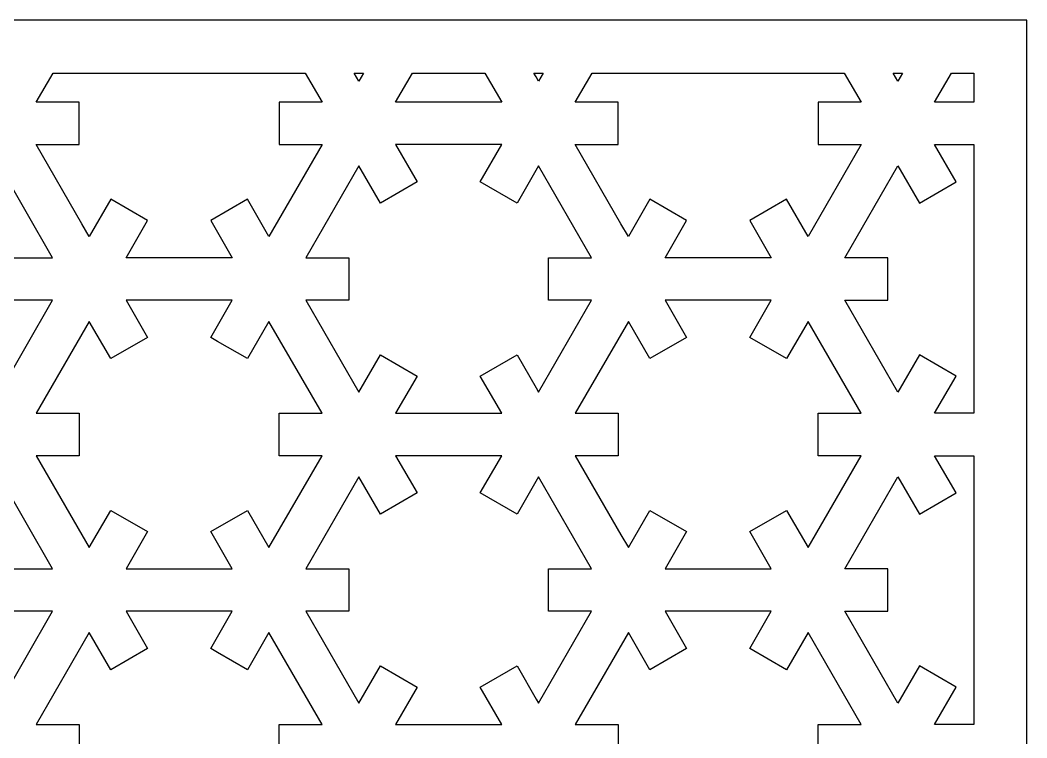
# Model space of a CAD drawing. Header units: centimetres. Extents: x -17.2 to -1.8, y -1.7 to 9.5.
# Drawn here: x -14.175 to -9.75, y 6.344 to 9.5 of the extents above; entities that cross this region are included whole.
import ezdxf

# ---------------------------------------------------------------- set-up
doc = ezdxf.new("R2010")
doc.units = ezdxf.units.CM
doc.header["$MEASUREMENT"] = 0
doc.layers.add('layer 1', color=7, linetype='Continuous')

msp = doc.modelspace()

# ---------------------------------------------------------------- linework, layer by layer
at = {"layer": 'layer 1', "color": 250}
for points, knots in [([(-17.20495, -1.68194), (-17.20495, -1.68194), (-17.20495, 9.5), (-17.20495, 9.5), (-17.20495, 9.5), (-17.20495, 9.5), (-9.7503, 9.5), (-9.7503, 9.5), (-9.7503, 9.5), (-9.7503, 9.5), (-9.7503, -1.68194), (-9.7503, -1.68194), (-9.7503, -1.68194), (-9.7503, -1.68194), (-17.20495, -1.68194), (-17.20495, -1.68194)], [0, 0, 0, 0, 0.2, 0.2, 0.2, 0.2, 0.4, 0.4, 0.4, 0.4, 0.6, 0.6, 0.6, 0.6, 1, 1, 1, 1]), ([(-14.03062, 9.26703), (-14.03062, 9.26703), (-14.03062, 9.26703), (-14.03062, 9.26703), (-14.03062, 9.26703), (-14.03062, 9.26703), (-14.10461, 9.13893), (-14.10461, 9.13893), (-14.10461, 9.13893), (-14.10461, 9.13893), (-13.91553, 9.13893), (-13.91553, 9.13893), (-13.91553, 9.13893), (-13.91553, 9.13893), (-13.91553, 9.13891), (-13.91553, 9.13891), (-13.91553, 9.13891), (-13.91553, 9.13891), (-13.91553, 8.95242), (-13.91553, 8.95242), (-13.91553, 8.95242), (-13.91553, 8.95242), (-13.91553, 8.95238), (-13.91553, 8.95238), (-13.91553, 8.95238), (-13.91553, 8.95238), (-14.10461, 8.95238), (-14.10461, 8.95238), (-14.10461, 8.95238), (-14.10461, 8.95238), (-13.90374, 8.60451), (-13.90374, 8.60451), (-13.90374, 8.60451), (-13.90374, 8.60451), (-13.87128, 8.54823), (-13.87128, 8.54823), (-13.87128, 8.54823), (-13.87128, 8.54823), (-13.77672, 8.712), (-13.77672, 8.712), (-13.77672, 8.712), (-13.77672, 8.712), (-13.61518, 8.61875), (-13.61518, 8.61875), (-13.61518, 8.61875), (-13.61518, 8.61875), (-13.61518, 8.61873), (-13.61518, 8.61873), (-13.61518, 8.61873), (-13.61518, 8.61873), (-13.70971, 8.45498), (-13.70971, 8.45498), (-13.70971, 8.45498), (-13.70971, 8.45498), (-13.24302, 8.45498), (-13.24302, 8.45498), (-13.24302, 8.45498), (-13.24302, 8.45498), (-13.33753, 8.61873), (-13.33753, 8.61873), (-13.33753, 8.61873), (-13.33753, 8.61873), (-13.33753, 8.61875), (-13.33753, 8.61875), (-13.33753, 8.61875), (-13.33753, 8.61875), (-13.17599, 8.712), (-13.17599, 8.712), (-13.17599, 8.712), (-13.17599, 8.712), (-13.08145, 8.54823), (-13.08145, 8.54823), (-13.08145, 8.54823), (-13.08145, 8.54823), (-12.84812, 8.95238), (-12.84812, 8.95238), (-12.84812, 8.95238), (-12.84812, 8.95238), (-13.0372, 8.95238), (-13.0372, 8.95238), (-13.0372, 8.95238), (-13.0372, 8.95238), (-13.0372, 8.95242), (-13.0372, 8.95242), (-13.0372, 8.95242), (-13.0372, 8.95242), (-13.0372, 9.13891), (-13.0372, 9.13891), (-13.0372, 9.13891), (-13.0372, 9.13891), (-13.0372, 9.13893), (-13.0372, 9.13893), (-13.0372, 9.13893), (-13.0372, 9.13893), (-12.84812, 9.13893), (-12.84812, 9.13893), (-12.84812, 9.13893), (-12.84812, 9.13893), (-12.92209, 9.26703), (-12.92209, 9.26703), (-12.92209, 9.26703), (-12.92209, 9.26703), (-14.03062, 9.26703), (-14.03062, 9.26703)], [0, 0, 0, 0, 0.037037, 0.037037, 0.037037, 0.037037, 0.0740741, 0.0740741, 0.0740741, 0.0740741, 0.1111111, 0.1111111, 0.1111111, 0.1111111, 0.1481481, 0.1481481, 0.1481481, 0.1481481, 0.1851852, 0.1851852, 0.1851852, 0.1851852, 0.2222222, 0.2222222, 0.2222222, 0.2222222, 0.2592593, 0.2592593, 0.2592593, 0.2592593, 0.2962963, 0.2962963, 0.2962963, 0.2962963, 0.3333333, 0.3333333, 0.3333333, 0.3333333, 0.3703704, 0.3703704, 0.3703704, 0.3703704, 0.4074074, 0.4074074, 0.4074074, 0.4074074, 0.4444444, 0.4444444, 0.4444444, 0.4444444, 0.4814815, 0.4814815, 0.4814815, 0.4814815, 0.5185185, 0.5185185, 0.5185185, 0.5185185, 0.5555556, 0.5555556, 0.5555556, 0.5555556, 0.5925926, 0.5925926, 0.5925926, 0.5925926, 0.6296296, 0.6296296, 0.6296296, 0.6296296, 0.6666667, 0.6666667, 0.6666667, 0.6666667, 0.7037037, 0.7037037, 0.7037037, 0.7037037, 0.7407407, 0.7407407, 0.7407407, 0.7407407, 0.7777778, 0.7777778, 0.7777778, 0.7777778, 0.8148148, 0.8148148, 0.8148148, 0.8148148, 0.8518519, 0.8518519, 0.8518519, 0.8518519, 0.8888889, 0.8888889, 0.8888889, 0.8888889, 0.9259259, 0.9259259, 0.9259259, 0.9259259, 1, 1, 1, 1]), ([(-12.70666, 9.26703), (-12.70666, 9.26703), (-12.70666, 9.26703), (-12.70666, 9.26703), (-12.70666, 9.26703), (-12.70666, 9.26703), (-12.68654, 9.23222), (-12.68654, 9.23222), (-12.68654, 9.23222), (-12.68654, 9.23222), (-12.66642, 9.26703), (-12.66642, 9.26703), (-12.66642, 9.26703), (-12.66642, 9.26703), (-12.70666, 9.26703), (-12.70666, 9.26703)], [0, 0, 0, 0, 0.2, 0.2, 0.2, 0.2, 0.4, 0.4, 0.4, 0.4, 0.6, 0.6, 0.6, 0.6, 1, 1, 1, 1]), ([(-12.45106, 9.26703), (-12.45106, 9.26703), (-12.45106, 9.26703), (-12.45106, 9.26703), (-12.45106, 9.26703), (-12.45106, 9.26703), (-12.52499, 9.13893), (-12.52499, 9.13893), (-12.52499, 9.13893), (-12.52499, 9.13893), (-12.05827, 9.13893), (-12.05827, 9.13893), (-12.05827, 9.13893), (-12.05827, 9.13893), (-12.13226, 9.26703), (-12.13226, 9.26703), (-12.13226, 9.26703), (-12.13226, 9.26703), (-12.45106, 9.26703), (-12.45106, 9.26703)], [0, 0, 0, 0, 0.1666667, 0.1666667, 0.1666667, 0.1666667, 0.3333333, 0.3333333, 0.3333333, 0.3333333, 0.5, 0.5, 0.5, 0.5, 0.6666667, 0.6666667, 0.6666667, 0.6666667, 1, 1, 1, 1]), ([(-11.91685, 9.26703), (-11.91685, 9.26703), (-11.91685, 9.26703), (-11.91685, 9.26703), (-11.91685, 9.26703), (-11.91685, 9.26703), (-11.9072, 9.25031), (-11.9072, 9.25031), (-11.9072, 9.25031), (-11.9072, 9.25031), (-11.89675, 9.23222), (-11.89675, 9.23222), (-11.89675, 9.23222), (-11.89675, 9.23222), (-11.87663, 9.26703), (-11.87663, 9.26703), (-11.87663, 9.26703), (-11.87663, 9.26703), (-11.91685, 9.26703), (-11.91685, 9.26703)], [0, 0, 0, 0, 0.1666667, 0.1666667, 0.1666667, 0.1666667, 0.3333333, 0.3333333, 0.3333333, 0.3333333, 0.5, 0.5, 0.5, 0.5, 0.6666667, 0.6666667, 0.6666667, 0.6666667, 1, 1, 1, 1]), ([(-11.66122, 9.26703), (-11.66122, 9.26703), (-11.66122, 9.26703), (-11.66122, 9.26703), (-11.66122, 9.26703), (-11.66122, 9.26703), (-11.7352, 9.13893), (-11.7352, 9.13893), (-11.7352, 9.13893), (-11.7352, 9.13893), (-11.54613, 9.13893), (-11.54613, 9.13893), (-11.54613, 9.13893), (-11.54613, 9.13893), (-11.54613, 9.13891), (-11.54613, 9.13891), (-11.54613, 9.13891), (-11.54613, 9.13891), (-11.54613, 8.95242), (-11.54613, 8.95242), (-11.54613, 8.95242), (-11.54613, 8.95242), (-11.54613, 8.95238), (-11.54613, 8.95238), (-11.54613, 8.95238), (-11.54613, 8.95238), (-11.7352, 8.95238), (-11.7352, 8.95238), (-11.7352, 8.95238), (-11.7352, 8.95238), (-11.53433, 8.60451), (-11.53433, 8.60451), (-11.53433, 8.60451), (-11.53433, 8.60451), (-11.50187, 8.54823), (-11.50187, 8.54823), (-11.50187, 8.54823), (-11.50187, 8.54823), (-11.4073, 8.712), (-11.4073, 8.712), (-11.4073, 8.712), (-11.4073, 8.712), (-11.24577, 8.61875), (-11.24577, 8.61875), (-11.24577, 8.61875), (-11.24577, 8.61875), (-11.24577, 8.61873), (-11.24577, 8.61873), (-11.24577, 8.61873), (-11.24577, 8.61873), (-11.34029, 8.45498), (-11.34029, 8.45498), (-11.34029, 8.45498), (-11.34029, 8.45498), (-10.87361, 8.45498), (-10.87361, 8.45498), (-10.87361, 8.45498), (-10.87361, 8.45498), (-10.96813, 8.61873), (-10.96813, 8.61873), (-10.96813, 8.61873), (-10.96813, 8.61873), (-10.96813, 8.61875), (-10.96813, 8.61875), (-10.96813, 8.61875), (-10.96813, 8.61875), (-10.80658, 8.712), (-10.80658, 8.712), (-10.80658, 8.712), (-10.80658, 8.712), (-10.71203, 8.54823), (-10.71203, 8.54823), (-10.71203, 8.54823), (-10.71203, 8.54823), (-10.47871, 8.95238), (-10.47871, 8.95238), (-10.47871, 8.95238), (-10.47871, 8.95238), (-10.66777, 8.95238), (-10.66777, 8.95238), (-10.66777, 8.95238), (-10.66777, 8.95238), (-10.66777, 8.95242), (-10.66777, 8.95242), (-10.66777, 8.95242), (-10.66777, 8.95242), (-10.66777, 9.13891), (-10.66777, 9.13891), (-10.66777, 9.13891), (-10.66777, 9.13891), (-10.66777, 9.13893), (-10.66777, 9.13893), (-10.66777, 9.13893), (-10.66777, 9.13893), (-10.47871, 9.13893), (-10.47871, 9.13893), (-10.47871, 9.13893), (-10.47871, 9.13893), (-10.55268, 9.26703), (-10.55268, 9.26703), (-10.55268, 9.26703), (-10.55268, 9.26703), (-11.66122, 9.26703), (-11.66122, 9.26703)], [0, 0, 0, 0, 0.037037, 0.037037, 0.037037, 0.037037, 0.0740741, 0.0740741, 0.0740741, 0.0740741, 0.1111111, 0.1111111, 0.1111111, 0.1111111, 0.1481481, 0.1481481, 0.1481481, 0.1481481, 0.1851852, 0.1851852, 0.1851852, 0.1851852, 0.2222222, 0.2222222, 0.2222222, 0.2222222, 0.2592593, 0.2592593, 0.2592593, 0.2592593, 0.2962963, 0.2962963, 0.2962963, 0.2962963, 0.3333333, 0.3333333, 0.3333333, 0.3333333, 0.3703704, 0.3703704, 0.3703704, 0.3703704, 0.4074074, 0.4074074, 0.4074074, 0.4074074, 0.4444444, 0.4444444, 0.4444444, 0.4444444, 0.4814815, 0.4814815, 0.4814815, 0.4814815, 0.5185185, 0.5185185, 0.5185185, 0.5185185, 0.5555556, 0.5555556, 0.5555556, 0.5555556, 0.5925926, 0.5925926, 0.5925926, 0.5925926, 0.6296296, 0.6296296, 0.6296296, 0.6296296, 0.6666667, 0.6666667, 0.6666667, 0.6666667, 0.7037037, 0.7037037, 0.7037037, 0.7037037, 0.7407407, 0.7407407, 0.7407407, 0.7407407, 0.7777778, 0.7777778, 0.7777778, 0.7777778, 0.8148148, 0.8148148, 0.8148148, 0.8148148, 0.8518519, 0.8518519, 0.8518519, 0.8518519, 0.8888889, 0.8888889, 0.8888889, 0.8888889, 0.9259259, 0.9259259, 0.9259259, 0.9259259, 1, 1, 1, 1]), ([(-10.33725, 9.26703), (-10.33725, 9.26703), (-10.33725, 9.26703), (-10.33725, 9.26703), (-10.33725, 9.26703), (-10.33725, 9.26703), (-10.31713, 9.23222), (-10.31713, 9.23222), (-10.31713, 9.23222), (-10.31713, 9.23222), (-10.29701, 9.26703), (-10.29701, 9.26703), (-10.29701, 9.26703), (-10.29701, 9.26703), (-10.33725, 9.26703), (-10.33725, 9.26703)], [0, 0, 0, 0, 0.2, 0.2, 0.2, 0.2, 0.4, 0.4, 0.4, 0.4, 0.6, 0.6, 0.6, 0.6, 1, 1, 1, 1]), ([(-10.08166, 9.26703), (-10.08166, 9.26703), (-10.08166, 9.26703), (-10.08166, 9.26703), (-10.08166, 9.26703), (-10.08166, 9.26703), (-10.15561, 9.13893), (-10.15561, 9.13893), (-10.15561, 9.13893), (-10.15561, 9.13893), (-9.98327, 9.13893), (-9.98327, 9.13893), (-9.98327, 9.13893), (-9.98327, 9.13893), (-9.98327, 9.26703), (-9.98327, 9.26703), (-9.98327, 9.26703), (-9.98327, 9.26703), (-10.08166, 9.26703), (-10.08166, 9.26703)], [0, 0, 0, 0, 0.1666667, 0.1666667, 0.1666667, 0.1666667, 0.3333333, 0.3333333, 0.3333333, 0.3333333, 0.5, 0.5, 0.5, 0.5, 0.6666667, 0.6666667, 0.6666667, 0.6666667, 1, 1, 1, 1]), ([(-14.8944, 7.77101), (-14.8944, 7.77101), (-14.8944, 7.77101), (-14.8944, 7.77101), (-14.8944, 7.77101), (-14.8944, 7.77101), (-14.79988, 7.93474), (-14.79988, 7.93474), (-14.79988, 7.93474), (-14.79988, 7.93474), (-14.96142, 8.02803), (-14.96142, 8.02803), (-14.96142, 8.02803), (-14.96142, 8.02803), (-15.05594, 7.86426), (-15.05594, 7.86426), (-15.05594, 7.86426), (-15.05594, 7.86426), (-15.28931, 8.26843), (-15.28931, 8.26843), (-15.28931, 8.26843), (-15.28931, 8.26843), (-15.10024, 8.26843), (-15.10024, 8.26843), (-15.10024, 8.26843), (-15.10024, 8.26843), (-15.10024, 8.26847), (-15.10024, 8.26847), (-15.10024, 8.26847), (-15.10024, 8.26847), (-15.10024, 8.45496), (-15.10024, 8.45496), (-15.10024, 8.45496), (-15.10024, 8.45496), (-15.10024, 8.45498), (-15.10024, 8.45498), (-15.10024, 8.45498), (-15.10024, 8.45498), (-15.28931, 8.45498), (-15.28931, 8.45498), (-15.28931, 8.45498), (-15.28931, 8.45498), (-15.05598, 8.85913), (-15.05598, 8.85913), (-15.05598, 8.85913), (-15.05598, 8.85913), (-14.96142, 8.69539), (-14.96142, 8.69539), (-14.96142, 8.69539), (-14.96142, 8.69539), (-14.79988, 8.78862), (-14.79988, 8.78862), (-14.79988, 8.78862), (-14.79988, 8.78862), (-14.79988, 8.78865), (-14.79988, 8.78865), (-14.79988, 8.78865), (-14.79988, 8.78865), (-14.8944, 8.95238), (-14.8944, 8.95238), (-14.8944, 8.95238), (-14.8944, 8.95238), (-14.42772, 8.95238), (-14.42772, 8.95238), (-14.42772, 8.95238), (-14.42772, 8.95238), (-14.52224, 8.78865), (-14.52224, 8.78865), (-14.52224, 8.78865), (-14.52224, 8.78865), (-14.52224, 8.78862), (-14.52224, 8.78862), (-14.52224, 8.78862), (-14.52224, 8.78862), (-14.36069, 8.69539), (-14.36069, 8.69539), (-14.36069, 8.69539), (-14.36069, 8.69539), (-14.26614, 8.85913), (-14.26614, 8.85913), (-14.26614, 8.85913), (-14.26614, 8.85913), (-14.03282, 8.45498), (-14.03282, 8.45498), (-14.03282, 8.45498), (-14.03282, 8.45498), (-14.22188, 8.45498), (-14.22188, 8.45498), (-14.22188, 8.45498), (-14.22188, 8.45498), (-14.22188, 8.45496), (-14.22188, 8.45496), (-14.22188, 8.45496), (-14.22188, 8.45496), (-14.22188, 8.26847), (-14.22188, 8.26847), (-14.22188, 8.26847), (-14.22188, 8.26847), (-14.22188, 8.26843), (-14.22188, 8.26843), (-14.22188, 8.26843), (-14.22188, 8.26843), (-14.03282, 8.26843), (-14.03282, 8.26843), (-14.03282, 8.26843), (-14.03282, 8.26843), (-14.26614, 7.86426), (-14.26614, 7.86426), (-14.26614, 7.86426), (-14.26614, 7.86426), (-14.2766, 7.88239), (-14.2766, 7.88239), (-14.2766, 7.88239), (-14.2766, 7.88239), (-14.36069, 8.02803), (-14.36069, 8.02803), (-14.36069, 8.02803), (-14.36069, 8.02803), (-14.52224, 7.93478), (-14.52224, 7.93478), (-14.52224, 7.93478), (-14.52224, 7.93478), (-14.42768, 7.77101), (-14.42768, 7.77101), (-14.42768, 7.77101), (-14.42768, 7.77101), (-14.8944, 7.77101), (-14.8944, 7.77101)], [0, 0, 0, 0, 0.030303, 0.030303, 0.030303, 0.030303, 0.0606061, 0.0606061, 0.0606061, 0.0606061, 0.0909091, 0.0909091, 0.0909091, 0.0909091, 0.1212121, 0.1212121, 0.1212121, 0.1212121, 0.1515152, 0.1515152, 0.1515152, 0.1515152, 0.1818182, 0.1818182, 0.1818182, 0.1818182, 0.2121212, 0.2121212, 0.2121212, 0.2121212, 0.2424242, 0.2424242, 0.2424242, 0.2424242, 0.2727273, 0.2727273, 0.2727273, 0.2727273, 0.3030303, 0.3030303, 0.3030303, 0.3030303, 0.3333333, 0.3333333, 0.3333333, 0.3333333, 0.3636364, 0.3636364, 0.3636364, 0.3636364, 0.3939394, 0.3939394, 0.3939394, 0.3939394, 0.4242424, 0.4242424, 0.4242424, 0.4242424, 0.4545455, 0.4545455, 0.4545455, 0.4545455, 0.4848485, 0.4848485, 0.4848485, 0.4848485, 0.5151515, 0.5151515, 0.5151515, 0.5151515, 0.5454545, 0.5454545, 0.5454545, 0.5454545, 0.5757576, 0.5757576, 0.5757576, 0.5757576, 0.6060606, 0.6060606, 0.6060606, 0.6060606, 0.6363636, 0.6363636, 0.6363636, 0.6363636, 0.6666667, 0.6666667, 0.6666667, 0.6666667, 0.6969697, 0.6969697, 0.6969697, 0.6969697, 0.7272727, 0.7272727, 0.7272727, 0.7272727, 0.7575758, 0.7575758, 0.7575758, 0.7575758, 0.7878788, 0.7878788, 0.7878788, 0.7878788, 0.8181818, 0.8181818, 0.8181818, 0.8181818, 0.8484848, 0.8484848, 0.8484848, 0.8484848, 0.8787879, 0.8787879, 0.8787879, 0.8787879, 0.9090909, 0.9090909, 0.9090909, 0.9090909, 0.9393939, 0.9393939, 0.9393939, 0.9393939, 1, 1, 1, 1]), ([(-12.68654, 7.86426), (-12.68654, 7.86426), (-12.68654, 7.86426), (-12.68654, 7.86426), (-12.68654, 7.86426), (-12.68654, 7.86426), (-12.91991, 8.26843), (-12.91991, 8.26843), (-12.91991, 8.26843), (-12.91991, 8.26843), (-12.73083, 8.26843), (-12.73083, 8.26843), (-12.73083, 8.26843), (-12.73083, 8.26843), (-12.73083, 8.26847), (-12.73083, 8.26847), (-12.73083, 8.26847), (-12.73083, 8.26847), (-12.73083, 8.45496), (-12.73083, 8.45496), (-12.73083, 8.45496), (-12.73083, 8.45496), (-12.73083, 8.45498), (-12.73083, 8.45498), (-12.73083, 8.45498), (-12.73083, 8.45498), (-12.91991, 8.45498), (-12.91991, 8.45498), (-12.91991, 8.45498), (-12.91991, 8.45498), (-12.68658, 8.85913), (-12.68658, 8.85913), (-12.68658, 8.85913), (-12.68658, 8.85913), (-12.59202, 8.69539), (-12.59202, 8.69539), (-12.59202, 8.69539), (-12.59202, 8.69539), (-12.43049, 8.78862), (-12.43049, 8.78862), (-12.43049, 8.78862), (-12.43049, 8.78862), (-12.43049, 8.78865), (-12.43049, 8.78865), (-12.43049, 8.78865), (-12.43049, 8.78865), (-12.52499, 8.95238), (-12.52499, 8.95238), (-12.52499, 8.95238), (-12.52499, 8.95238), (-12.05831, 8.95238), (-12.05831, 8.95238), (-12.05831, 8.95238), (-12.05831, 8.95238), (-12.15283, 8.78865), (-12.15283, 8.78865), (-12.15283, 8.78865), (-12.15283, 8.78865), (-12.15279, 8.78865), (-12.15279, 8.78865), (-12.15279, 8.78865), (-12.15279, 8.78865), (-12.15283, 8.78862), (-12.15283, 8.78862), (-12.15283, 8.78862), (-12.15283, 8.78862), (-11.99129, 8.69539), (-11.99129, 8.69539), (-11.99129, 8.69539), (-11.99129, 8.69539), (-11.89675, 8.85913), (-11.89675, 8.85913), (-11.89675, 8.85913), (-11.89675, 8.85913), (-11.66342, 8.45498), (-11.66342, 8.45498), (-11.66342, 8.45498), (-11.66342, 8.45498), (-11.85248, 8.45498), (-11.85248, 8.45498), (-11.85248, 8.45498), (-11.85248, 8.45498), (-11.85248, 8.45496), (-11.85248, 8.45496), (-11.85248, 8.45496), (-11.85248, 8.45496), (-11.85248, 8.26847), (-11.85248, 8.26847), (-11.85248, 8.26847), (-11.85248, 8.26847), (-11.85248, 8.26843), (-11.85248, 8.26843), (-11.85248, 8.26843), (-11.85248, 8.26843), (-11.66342, 8.26843), (-11.66342, 8.26843), (-11.66342, 8.26843), (-11.66342, 8.26843), (-11.89675, 7.86426), (-11.89675, 7.86426), (-11.89675, 7.86426), (-11.89675, 7.86426), (-11.9072, 7.88239), (-11.9072, 7.88239), (-11.9072, 7.88239), (-11.9072, 7.88239), (-11.99129, 8.02803), (-11.99129, 8.02803), (-11.99129, 8.02803), (-11.99129, 8.02803), (-12.15283, 7.93478), (-12.15283, 7.93478), (-12.15283, 7.93478), (-12.15283, 7.93478), (-12.05827, 7.77101), (-12.05827, 7.77101), (-12.05827, 7.77101), (-12.05827, 7.77101), (-12.52499, 7.77101), (-12.52499, 7.77101), (-12.52499, 7.77101), (-12.52499, 7.77101), (-12.43049, 7.93474), (-12.43049, 7.93474), (-12.43049, 7.93474), (-12.43049, 7.93474), (-12.59202, 8.02803), (-12.59202, 8.02803), (-12.59202, 8.02803), (-12.59202, 8.02803), (-12.68654, 7.86426), (-12.68654, 7.86426)], [0, 0, 0, 0, 0.0294118, 0.0294118, 0.0294118, 0.0294118, 0.0588235, 0.0588235, 0.0588235, 0.0588235, 0.0882353, 0.0882353, 0.0882353, 0.0882353, 0.1176471, 0.1176471, 0.1176471, 0.1176471, 0.1470588, 0.1470588, 0.1470588, 0.1470588, 0.1764706, 0.1764706, 0.1764706, 0.1764706, 0.2058824, 0.2058824, 0.2058824, 0.2058824, 0.2352941, 0.2352941, 0.2352941, 0.2352941, 0.2647059, 0.2647059, 0.2647059, 0.2647059, 0.2941176, 0.2941176, 0.2941176, 0.2941176, 0.3235294, 0.3235294, 0.3235294, 0.3235294, 0.3529412, 0.3529412, 0.3529412, 0.3529412, 0.3823529, 0.3823529, 0.3823529, 0.3823529, 0.4117647, 0.4117647, 0.4117647, 0.4117647, 0.4411765, 0.4411765, 0.4411765, 0.4411765, 0.4705882, 0.4705882, 0.4705882, 0.4705882, 0.5, 0.5, 0.5, 0.5, 0.5294118, 0.5294118, 0.5294118, 0.5294118, 0.5588235, 0.5588235, 0.5588235, 0.5588235, 0.5882353, 0.5882353, 0.5882353, 0.5882353, 0.6176471, 0.6176471, 0.6176471, 0.6176471, 0.6470588, 0.6470588, 0.6470588, 0.6470588, 0.6764706, 0.6764706, 0.6764706, 0.6764706, 0.7058824, 0.7058824, 0.7058824, 0.7058824, 0.7352941, 0.7352941, 0.7352941, 0.7352941, 0.7647059, 0.7647059, 0.7647059, 0.7647059, 0.7941176, 0.7941176, 0.7941176, 0.7941176, 0.8235294, 0.8235294, 0.8235294, 0.8235294, 0.8529412, 0.8529412, 0.8529412, 0.8529412, 0.8823529, 0.8823529, 0.8823529, 0.8823529, 0.9117647, 0.9117647, 0.9117647, 0.9117647, 0.9411765, 0.9411765, 0.9411765, 0.9411765, 1, 1, 1, 1]), ([(-9.98327, 8.95238), (-9.98327, 8.95238), (-9.98327, 8.95238), (-9.98327, 8.95238), (-9.98327, 8.95238), (-9.98327, 8.95238), (-10.15561, 8.95238), (-10.15561, 8.95238), (-10.15561, 8.95238), (-10.15561, 8.95238), (-10.06107, 8.78865), (-10.06107, 8.78865), (-10.06107, 8.78865), (-10.06107, 8.78865), (-10.06107, 8.78862), (-10.06107, 8.78862), (-10.06107, 8.78862), (-10.06107, 8.78862), (-10.22261, 8.69539), (-10.22261, 8.69539), (-10.22261, 8.69539), (-10.22261, 8.69539), (-10.31713, 8.85913), (-10.31713, 8.85913), (-10.31713, 8.85913), (-10.31713, 8.85913), (-10.5505, 8.45498), (-10.5505, 8.45498), (-10.5505, 8.45498), (-10.5505, 8.45498), (-10.36142, 8.45498), (-10.36142, 8.45498), (-10.36142, 8.45498), (-10.36142, 8.45498), (-10.36142, 8.45496), (-10.36142, 8.45496), (-10.36142, 8.45496), (-10.36142, 8.45496), (-10.36142, 8.26847), (-10.36142, 8.26847), (-10.36142, 8.26847), (-10.36142, 8.26847), (-10.36142, 8.26843), (-10.36142, 8.26843), (-10.36142, 8.26843), (-10.36142, 8.26843), (-10.5505, 8.26843), (-10.5505, 8.26843), (-10.5505, 8.26843), (-10.5505, 8.26843), (-10.31713, 7.86426), (-10.31713, 7.86426), (-10.31713, 7.86426), (-10.31713, 7.86426), (-10.22261, 8.02803), (-10.22261, 8.02803), (-10.22261, 8.02803), (-10.22261, 8.02803), (-10.06107, 7.93478), (-10.06107, 7.93478), (-10.06107, 7.93478), (-10.06107, 7.93478), (-10.06107, 7.93474), (-10.06107, 7.93474), (-10.06107, 7.93474), (-10.06107, 7.93474), (-10.15561, 7.77101), (-10.15561, 7.77101), (-10.15561, 7.77101), (-10.15561, 7.77101), (-9.98327, 7.77101), (-9.98327, 7.77101), (-9.98327, 7.77101), (-9.98327, 7.77101), (-9.98327, 8.95238), (-9.98327, 8.95238)], [0, 0, 0, 0, 0.05, 0.05, 0.05, 0.05, 0.1, 0.1, 0.1, 0.1, 0.15, 0.15, 0.15, 0.15, 0.2, 0.2, 0.2, 0.2, 0.25, 0.25, 0.25, 0.25, 0.3, 0.3, 0.3, 0.3, 0.35, 0.35, 0.35, 0.35, 0.4, 0.4, 0.4, 0.4, 0.45, 0.45, 0.45, 0.45, 0.5, 0.5, 0.5, 0.5, 0.55, 0.55, 0.55, 0.55, 0.6, 0.6, 0.6, 0.6, 0.65, 0.65, 0.65, 0.65, 0.7, 0.7, 0.7, 0.7, 0.75, 0.75, 0.75, 0.75, 0.8, 0.8, 0.8, 0.8, 0.85, 0.85, 0.85, 0.85, 0.9, 0.9, 0.9, 0.9, 1, 1, 1, 1]), ([(-13.30725, 8.0872), (-13.30725, 8.0872), (-13.30725, 8.0872), (-13.30725, 8.0872), (-13.30725, 8.0872), (-13.30725, 8.0872), (-13.17599, 8.01143), (-13.17599, 8.01143), (-13.17599, 8.01143), (-13.17599, 8.01143), (-13.08147, 8.17516), (-13.08147, 8.17516), (-13.08147, 8.17516), (-13.08147, 8.17516), (-12.84812, 7.77101), (-12.84812, 7.77101), (-12.84812, 7.77101), (-12.84812, 7.77101), (-13.0372, 7.77101), (-13.0372, 7.77101), (-13.0372, 7.77101), (-13.0372, 7.77101), (-13.0372, 7.77098), (-13.0372, 7.77098), (-13.0372, 7.77098), (-13.0372, 7.77098), (-13.0372, 7.58448), (-13.0372, 7.58448), (-13.0372, 7.58448), (-13.0372, 7.58448), (-13.0372, 7.58442), (-13.0372, 7.58442), (-13.0372, 7.58442), (-13.0372, 7.58442), (-12.84812, 7.58442), (-12.84812, 7.58442), (-12.84812, 7.58442), (-12.84812, 7.58442), (-13.08145, 7.18031), (-13.08145, 7.18031), (-13.08145, 7.18031), (-13.08145, 7.18031), (-13.17599, 7.34407), (-13.17599, 7.34407), (-13.17599, 7.34407), (-13.17599, 7.34407), (-13.33753, 7.25083), (-13.33753, 7.25083), (-13.33753, 7.25083), (-13.33753, 7.25083), (-13.33753, 7.25079), (-13.33753, 7.25079), (-13.33753, 7.25079), (-13.33753, 7.25079), (-13.33753, 7.25075), (-13.33753, 7.25075), (-13.33753, 7.25075), (-13.33753, 7.25075), (-13.24302, 7.08706), (-13.24302, 7.08706), (-13.24302, 7.08706), (-13.24302, 7.08706), (-13.70971, 7.08706), (-13.70971, 7.08706), (-13.70971, 7.08706), (-13.70971, 7.08706), (-13.61518, 7.25075), (-13.61518, 7.25075), (-13.61518, 7.25075), (-13.61518, 7.25075), (-13.61518, 7.25079), (-13.61518, 7.25079), (-13.61518, 7.25079), (-13.61518, 7.25079), (-13.61518, 7.25083), (-13.61518, 7.25083), (-13.61518, 7.25083), (-13.61518, 7.25083), (-13.77672, 7.34407), (-13.77672, 7.34407), (-13.77672, 7.34407), (-13.77672, 7.34407), (-13.87128, 7.18027), (-13.87128, 7.18027), (-13.87128, 7.18027), (-13.87128, 7.18027), (-13.90374, 7.23659), (-13.90374, 7.23659), (-13.90374, 7.23659), (-13.90374, 7.23659), (-14.10461, 7.58442), (-14.10461, 7.58442), (-14.10461, 7.58442), (-14.10461, 7.58442), (-13.91553, 7.58446), (-13.91553, 7.58446), (-13.91553, 7.58446), (-13.91553, 7.58446), (-13.91553, 7.58448), (-13.91553, 7.58448), (-13.91553, 7.58448), (-13.91553, 7.58448), (-13.91553, 7.77098), (-13.91553, 7.77098), (-13.91553, 7.77098), (-13.91553, 7.77098), (-13.91553, 7.77101), (-13.91553, 7.77101), (-13.91553, 7.77101), (-13.91553, 7.77101), (-14.10461, 7.77101), (-14.10461, 7.77101), (-14.10461, 7.77101), (-14.10461, 7.77101), (-13.87124, 8.17518), (-13.87124, 8.17518), (-13.87124, 8.17518), (-13.87124, 8.17518), (-13.77668, 8.01143), (-13.77668, 8.01143), (-13.77668, 8.01143), (-13.77668, 8.01143), (-13.61518, 8.10466), (-13.61518, 8.10466), (-13.61518, 8.10466), (-13.61518, 8.10466), (-13.70971, 8.26843), (-13.70971, 8.26843), (-13.70971, 8.26843), (-13.70971, 8.26843), (-13.24298, 8.26843), (-13.24298, 8.26843), (-13.24298, 8.26843), (-13.24298, 8.26843), (-13.33753, 8.10466), (-13.33753, 8.10466), (-13.33753, 8.10466), (-13.33753, 8.10466), (-13.30725, 8.0872), (-13.30725, 8.0872)], [0, 0, 0, 0, 0.0277778, 0.0277778, 0.0277778, 0.0277778, 0.0555556, 0.0555556, 0.0555556, 0.0555556, 0.0833333, 0.0833333, 0.0833333, 0.0833333, 0.1111111, 0.1111111, 0.1111111, 0.1111111, 0.1388889, 0.1388889, 0.1388889, 0.1388889, 0.1666667, 0.1666667, 0.1666667, 0.1666667, 0.1944444, 0.1944444, 0.1944444, 0.1944444, 0.2222222, 0.2222222, 0.2222222, 0.2222222, 0.25, 0.25, 0.25, 0.25, 0.2777778, 0.2777778, 0.2777778, 0.2777778, 0.3055556, 0.3055556, 0.3055556, 0.3055556, 0.3333333, 0.3333333, 0.3333333, 0.3333333, 0.3611111, 0.3611111, 0.3611111, 0.3611111, 0.3888889, 0.3888889, 0.3888889, 0.3888889, 0.4166667, 0.4166667, 0.4166667, 0.4166667, 0.4444444, 0.4444444, 0.4444444, 0.4444444, 0.4722222, 0.4722222, 0.4722222, 0.4722222, 0.5, 0.5, 0.5, 0.5, 0.5277778, 0.5277778, 0.5277778, 0.5277778, 0.5555556, 0.5555556, 0.5555556, 0.5555556, 0.5833333, 0.5833333, 0.5833333, 0.5833333, 0.6111111, 0.6111111, 0.6111111, 0.6111111, 0.6388889, 0.6388889, 0.6388889, 0.6388889, 0.6666667, 0.6666667, 0.6666667, 0.6666667, 0.6944444, 0.6944444, 0.6944444, 0.6944444, 0.7222222, 0.7222222, 0.7222222, 0.7222222, 0.75, 0.75, 0.75, 0.75, 0.7777778, 0.7777778, 0.7777778, 0.7777778, 0.8055556, 0.8055556, 0.8055556, 0.8055556, 0.8333333, 0.8333333, 0.8333333, 0.8333333, 0.8611111, 0.8611111, 0.8611111, 0.8611111, 0.8888889, 0.8888889, 0.8888889, 0.8888889, 0.9166667, 0.9166667, 0.9166667, 0.9166667, 0.9444444, 0.9444444, 0.9444444, 0.9444444, 1, 1, 1, 1]), ([(-10.96813, 8.10466), (-10.96813, 8.10466), (-10.96813, 8.10466), (-10.96813, 8.10466), (-10.96813, 8.10466), (-10.96813, 8.10466), (-10.80658, 8.01143), (-10.80658, 8.01143), (-10.80658, 8.01143), (-10.80658, 8.01143), (-10.71203, 8.17516), (-10.71203, 8.17516), (-10.71203, 8.17516), (-10.71203, 8.17516), (-10.47871, 7.77101), (-10.47871, 7.77101), (-10.47871, 7.77101), (-10.47871, 7.77101), (-10.66777, 7.77101), (-10.66777, 7.77101), (-10.66777, 7.77101), (-10.66777, 7.77101), (-10.66777, 7.77098), (-10.66777, 7.77098), (-10.66777, 7.77098), (-10.66777, 7.77098), (-10.66777, 7.58448), (-10.66777, 7.58448), (-10.66777, 7.58448), (-10.66777, 7.58448), (-10.66777, 7.58442), (-10.66777, 7.58442), (-10.66777, 7.58442), (-10.66777, 7.58442), (-10.47871, 7.58442), (-10.47871, 7.58442), (-10.47871, 7.58442), (-10.47871, 7.58442), (-10.71203, 7.18031), (-10.71203, 7.18031), (-10.71203, 7.18031), (-10.71203, 7.18031), (-10.80658, 7.34407), (-10.80658, 7.34407), (-10.80658, 7.34407), (-10.80658, 7.34407), (-10.96813, 7.25083), (-10.96813, 7.25083), (-10.96813, 7.25083), (-10.96813, 7.25083), (-10.96813, 7.25079), (-10.96813, 7.25079), (-10.96813, 7.25079), (-10.96813, 7.25079), (-10.96813, 7.25075), (-10.96813, 7.25075), (-10.96813, 7.25075), (-10.96813, 7.25075), (-10.87361, 7.08706), (-10.87361, 7.08706), (-10.87361, 7.08706), (-10.87361, 7.08706), (-11.34029, 7.08706), (-11.34029, 7.08706), (-11.34029, 7.08706), (-11.34029, 7.08706), (-11.24577, 7.25075), (-11.24577, 7.25075), (-11.24577, 7.25075), (-11.24577, 7.25075), (-11.24577, 7.25079), (-11.24577, 7.25079), (-11.24577, 7.25079), (-11.24577, 7.25079), (-11.24577, 7.25083), (-11.24577, 7.25083), (-11.24577, 7.25083), (-11.24577, 7.25083), (-11.4073, 7.34407), (-11.4073, 7.34407), (-11.4073, 7.34407), (-11.4073, 7.34407), (-11.50187, 7.18027), (-11.50187, 7.18027), (-11.50187, 7.18027), (-11.50187, 7.18027), (-11.53433, 7.23659), (-11.53433, 7.23659), (-11.53433, 7.23659), (-11.53433, 7.23659), (-11.7352, 7.58442), (-11.7352, 7.58442), (-11.7352, 7.58442), (-11.7352, 7.58442), (-11.54613, 7.58446), (-11.54613, 7.58446), (-11.54613, 7.58446), (-11.54613, 7.58446), (-11.54613, 7.58448), (-11.54613, 7.58448), (-11.54613, 7.58448), (-11.54613, 7.58448), (-11.54613, 7.77098), (-11.54613, 7.77098), (-11.54613, 7.77098), (-11.54613, 7.77098), (-11.54613, 7.77101), (-11.54613, 7.77101), (-11.54613, 7.77101), (-11.54613, 7.77101), (-11.7352, 7.77101), (-11.7352, 7.77101), (-11.7352, 7.77101), (-11.7352, 7.77101), (-11.50183, 8.17518), (-11.50183, 8.17518), (-11.50183, 8.17518), (-11.50183, 8.17518), (-11.4073, 8.01143), (-11.4073, 8.01143), (-11.4073, 8.01143), (-11.4073, 8.01143), (-11.24575, 8.10466), (-11.24575, 8.10466), (-11.24575, 8.10466), (-11.24575, 8.10466), (-11.34029, 8.26843), (-11.34029, 8.26843), (-11.34029, 8.26843), (-11.34029, 8.26843), (-10.87357, 8.26843), (-10.87357, 8.26843), (-10.87357, 8.26843), (-10.87357, 8.26843), (-10.96813, 8.10466), (-10.96813, 8.10466)], [0, 0, 0, 0, 0.0285714, 0.0285714, 0.0285714, 0.0285714, 0.0571429, 0.0571429, 0.0571429, 0.0571429, 0.0857143, 0.0857143, 0.0857143, 0.0857143, 0.1142857, 0.1142857, 0.1142857, 0.1142857, 0.1428571, 0.1428571, 0.1428571, 0.1428571, 0.1714286, 0.1714286, 0.1714286, 0.1714286, 0.2, 0.2, 0.2, 0.2, 0.2285714, 0.2285714, 0.2285714, 0.2285714, 0.2571429, 0.2571429, 0.2571429, 0.2571429, 0.2857143, 0.2857143, 0.2857143, 0.2857143, 0.3142857, 0.3142857, 0.3142857, 0.3142857, 0.3428571, 0.3428571, 0.3428571, 0.3428571, 0.3714286, 0.3714286, 0.3714286, 0.3714286, 0.4, 0.4, 0.4, 0.4, 0.4285714, 0.4285714, 0.4285714, 0.4285714, 0.4571429, 0.4571429, 0.4571429, 0.4571429, 0.4857143, 0.4857143, 0.4857143, 0.4857143, 0.5142857, 0.5142857, 0.5142857, 0.5142857, 0.5428571, 0.5428571, 0.5428571, 0.5428571, 0.5714286, 0.5714286, 0.5714286, 0.5714286, 0.6, 0.6, 0.6, 0.6, 0.6285714, 0.6285714, 0.6285714, 0.6285714, 0.6571429, 0.6571429, 0.6571429, 0.6571429, 0.6857143, 0.6857143, 0.6857143, 0.6857143, 0.7142857, 0.7142857, 0.7142857, 0.7142857, 0.7428571, 0.7428571, 0.7428571, 0.7428571, 0.7714286, 0.7714286, 0.7714286, 0.7714286, 0.8, 0.8, 0.8, 0.8, 0.8285714, 0.8285714, 0.8285714, 0.8285714, 0.8571429, 0.8571429, 0.8571429, 0.8571429, 0.8857143, 0.8857143, 0.8857143, 0.8857143, 0.9142857, 0.9142857, 0.9142857, 0.9142857, 0.9428571, 0.9428571, 0.9428571, 0.9428571, 1, 1, 1, 1]), ([(-14.8944, 6.40307), (-14.8944, 6.40307), (-14.8944, 6.40307), (-14.8944, 6.40307), (-14.8944, 6.40307), (-14.8944, 6.40307), (-14.79988, 6.56682), (-14.79988, 6.56682), (-14.79988, 6.56682), (-14.79988, 6.56682), (-14.96142, 6.66005), (-14.96142, 6.66005), (-14.96142, 6.66005), (-14.96142, 6.66005), (-14.96142, 6.66009), (-14.96142, 6.66009), (-14.96142, 6.66009), (-14.96142, 6.66009), (-15.05594, 6.49632), (-15.05594, 6.49632), (-15.05594, 6.49632), (-15.05594, 6.49632), (-15.28931, 6.90053), (-15.28931, 6.90053), (-15.28931, 6.90053), (-15.28931, 6.90053), (-15.10024, 6.90053), (-15.10024, 6.90053), (-15.10024, 6.90053), (-15.10024, 6.90053), (-15.10024, 7.08699), (-15.10024, 7.08699), (-15.10024, 7.08699), (-15.10024, 7.08699), (-15.10024, 7.08706), (-15.10024, 7.08706), (-15.10024, 7.08706), (-15.10024, 7.08706), (-15.28931, 7.08706), (-15.28931, 7.08706), (-15.28931, 7.08706), (-15.28931, 7.08706), (-15.05598, 7.49121), (-15.05598, 7.49121), (-15.05598, 7.49121), (-15.05598, 7.49121), (-14.96142, 7.32741), (-14.96142, 7.32741), (-14.96142, 7.32741), (-14.96142, 7.32741), (-14.79988, 7.42069), (-14.79988, 7.42069), (-14.79988, 7.42069), (-14.79988, 7.42069), (-14.79988, 7.42073), (-14.79988, 7.42073), (-14.79988, 7.42073), (-14.79988, 7.42073), (-14.8944, 7.58442), (-14.8944, 7.58442), (-14.8944, 7.58442), (-14.8944, 7.58442), (-14.42772, 7.58442), (-14.42772, 7.58442), (-14.42772, 7.58442), (-14.42772, 7.58442), (-14.52224, 7.42073), (-14.52224, 7.42073), (-14.52224, 7.42073), (-14.52224, 7.42073), (-14.52224, 7.42069), (-14.52224, 7.42069), (-14.52224, 7.42069), (-14.52224, 7.42069), (-14.36069, 7.32741), (-14.36069, 7.32741), (-14.36069, 7.32741), (-14.36069, 7.32741), (-14.26614, 7.49121), (-14.26614, 7.49121), (-14.26614, 7.49121), (-14.26614, 7.49121), (-14.03282, 7.08706), (-14.03282, 7.08706), (-14.03282, 7.08706), (-14.03282, 7.08706), (-14.22188, 7.08706), (-14.22188, 7.08706), (-14.22188, 7.08706), (-14.22188, 7.08706), (-14.22188, 7.08699), (-14.22188, 7.08699), (-14.22188, 7.08699), (-14.22188, 7.08699), (-14.22188, 6.90053), (-14.22188, 6.90053), (-14.22188, 6.90053), (-14.22188, 6.90053), (-14.03282, 6.90053), (-14.03282, 6.90053), (-14.03282, 6.90053), (-14.03282, 6.90053), (-14.26614, 6.49632), (-14.26614, 6.49632), (-14.26614, 6.49632), (-14.26614, 6.49632), (-14.2766, 6.51443), (-14.2766, 6.51443), (-14.2766, 6.51443), (-14.2766, 6.51443), (-14.36069, 6.66009), (-14.36069, 6.66009), (-14.36069, 6.66009), (-14.36069, 6.66009), (-14.52224, 6.56682), (-14.52224, 6.56682), (-14.52224, 6.56682), (-14.52224, 6.56682), (-14.42768, 6.40307), (-14.42768, 6.40307), (-14.42768, 6.40307), (-14.42768, 6.40307), (-14.8944, 6.40307), (-14.8944, 6.40307)], [0, 0, 0, 0, 0.03125, 0.03125, 0.03125, 0.03125, 0.0625, 0.0625, 0.0625, 0.0625, 0.09375, 0.09375, 0.09375, 0.09375, 0.125, 0.125, 0.125, 0.125, 0.15625, 0.15625, 0.15625, 0.15625, 0.1875, 0.1875, 0.1875, 0.1875, 0.21875, 0.21875, 0.21875, 0.21875, 0.25, 0.25, 0.25, 0.25, 0.28125, 0.28125, 0.28125, 0.28125, 0.3125, 0.3125, 0.3125, 0.3125, 0.34375, 0.34375, 0.34375, 0.34375, 0.375, 0.375, 0.375, 0.375, 0.40625, 0.40625, 0.40625, 0.40625, 0.4375, 0.4375, 0.4375, 0.4375, 0.46875, 0.46875, 0.46875, 0.46875, 0.5, 0.5, 0.5, 0.5, 0.53125, 0.53125, 0.53125, 0.53125, 0.5625, 0.5625, 0.5625, 0.5625, 0.59375, 0.59375, 0.59375, 0.59375, 0.625, 0.625, 0.625, 0.625, 0.65625, 0.65625, 0.65625, 0.65625, 0.6875, 0.6875, 0.6875, 0.6875, 0.71875, 0.71875, 0.71875, 0.71875, 0.75, 0.75, 0.75, 0.75, 0.78125, 0.78125, 0.78125, 0.78125, 0.8125, 0.8125, 0.8125, 0.8125, 0.84375, 0.84375, 0.84375, 0.84375, 0.875, 0.875, 0.875, 0.875, 0.90625, 0.90625, 0.90625, 0.90625, 0.9375, 0.9375, 0.9375, 0.9375, 1, 1, 1, 1]), ([(-12.68654, 6.49632), (-12.68654, 6.49632), (-12.68654, 6.49632), (-12.68654, 6.49632), (-12.68654, 6.49632), (-12.68654, 6.49632), (-12.91991, 6.90053), (-12.91991, 6.90053), (-12.91991, 6.90053), (-12.91991, 6.90053), (-12.73083, 6.90053), (-12.73083, 6.90053), (-12.73083, 6.90053), (-12.73083, 6.90053), (-12.73083, 7.08699), (-12.73083, 7.08699), (-12.73083, 7.08699), (-12.73083, 7.08699), (-12.73083, 7.08706), (-12.73083, 7.08706), (-12.73083, 7.08706), (-12.73083, 7.08706), (-12.91991, 7.08706), (-12.91991, 7.08706), (-12.91991, 7.08706), (-12.91991, 7.08706), (-12.68658, 7.49121), (-12.68658, 7.49121), (-12.68658, 7.49121), (-12.68658, 7.49121), (-12.59202, 7.32741), (-12.59202, 7.32741), (-12.59202, 7.32741), (-12.59202, 7.32741), (-12.43049, 7.42069), (-12.43049, 7.42069), (-12.43049, 7.42069), (-12.43049, 7.42069), (-12.43049, 7.42073), (-12.43049, 7.42073), (-12.43049, 7.42073), (-12.43049, 7.42073), (-12.52499, 7.58442), (-12.52499, 7.58442), (-12.52499, 7.58442), (-12.52499, 7.58442), (-12.05831, 7.58442), (-12.05831, 7.58442), (-12.05831, 7.58442), (-12.05831, 7.58442), (-12.15283, 7.42073), (-12.15283, 7.42073), (-12.15283, 7.42073), (-12.15283, 7.42073), (-12.15279, 7.42073), (-12.15279, 7.42073), (-12.15279, 7.42073), (-12.15279, 7.42073), (-12.15283, 7.42069), (-12.15283, 7.42069), (-12.15283, 7.42069), (-12.15283, 7.42069), (-11.99129, 7.32741), (-11.99129, 7.32741), (-11.99129, 7.32741), (-11.99129, 7.32741), (-11.89675, 7.49121), (-11.89675, 7.49121), (-11.89675, 7.49121), (-11.89675, 7.49121), (-11.66342, 7.08706), (-11.66342, 7.08706), (-11.66342, 7.08706), (-11.66342, 7.08706), (-11.85248, 7.08706), (-11.85248, 7.08706), (-11.85248, 7.08706), (-11.85248, 7.08706), (-11.85248, 7.08699), (-11.85248, 7.08699), (-11.85248, 7.08699), (-11.85248, 7.08699), (-11.85248, 6.90053), (-11.85248, 6.90053), (-11.85248, 6.90053), (-11.85248, 6.90053), (-11.66342, 6.90053), (-11.66342, 6.90053), (-11.66342, 6.90053), (-11.66342, 6.90053), (-11.89675, 6.49632), (-11.89675, 6.49632), (-11.89675, 6.49632), (-11.89675, 6.49632), (-11.9072, 6.51443), (-11.9072, 6.51443), (-11.9072, 6.51443), (-11.9072, 6.51443), (-11.99129, 6.66009), (-11.99129, 6.66009), (-11.99129, 6.66009), (-11.99129, 6.66009), (-12.15283, 6.56682), (-12.15283, 6.56682), (-12.15283, 6.56682), (-12.15283, 6.56682), (-12.05827, 6.40307), (-12.05827, 6.40307), (-12.05827, 6.40307), (-12.05827, 6.40307), (-12.52499, 6.40307), (-12.52499, 6.40307), (-12.52499, 6.40307), (-12.52499, 6.40307), (-12.43049, 6.56682), (-12.43049, 6.56682), (-12.43049, 6.56682), (-12.43049, 6.56682), (-12.59202, 6.66009), (-12.59202, 6.66009), (-12.59202, 6.66009), (-12.59202, 6.66009), (-12.68654, 6.49632), (-12.68654, 6.49632)], [0, 0, 0, 0, 0.03125, 0.03125, 0.03125, 0.03125, 0.0625, 0.0625, 0.0625, 0.0625, 0.09375, 0.09375, 0.09375, 0.09375, 0.125, 0.125, 0.125, 0.125, 0.15625, 0.15625, 0.15625, 0.15625, 0.1875, 0.1875, 0.1875, 0.1875, 0.21875, 0.21875, 0.21875, 0.21875, 0.25, 0.25, 0.25, 0.25, 0.28125, 0.28125, 0.28125, 0.28125, 0.3125, 0.3125, 0.3125, 0.3125, 0.34375, 0.34375, 0.34375, 0.34375, 0.375, 0.375, 0.375, 0.375, 0.40625, 0.40625, 0.40625, 0.40625, 0.4375, 0.4375, 0.4375, 0.4375, 0.46875, 0.46875, 0.46875, 0.46875, 0.5, 0.5, 0.5, 0.5, 0.53125, 0.53125, 0.53125, 0.53125, 0.5625, 0.5625, 0.5625, 0.5625, 0.59375, 0.59375, 0.59375, 0.59375, 0.625, 0.625, 0.625, 0.625, 0.65625, 0.65625, 0.65625, 0.65625, 0.6875, 0.6875, 0.6875, 0.6875, 0.71875, 0.71875, 0.71875, 0.71875, 0.75, 0.75, 0.75, 0.75, 0.78125, 0.78125, 0.78125, 0.78125, 0.8125, 0.8125, 0.8125, 0.8125, 0.84375, 0.84375, 0.84375, 0.84375, 0.875, 0.875, 0.875, 0.875, 0.90625, 0.90625, 0.90625, 0.90625, 0.9375, 0.9375, 0.9375, 0.9375, 1, 1, 1, 1]), ([(-9.98327, 7.58442), (-9.98327, 7.58442), (-9.98327, 7.58442), (-9.98327, 7.58442), (-9.98327, 7.58442), (-9.98327, 7.58442), (-10.15561, 7.58442), (-10.15561, 7.58442), (-10.15561, 7.58442), (-10.15561, 7.58442), (-10.06107, 7.42073), (-10.06107, 7.42073), (-10.06107, 7.42073), (-10.06107, 7.42073), (-10.06107, 7.42069), (-10.06107, 7.42069), (-10.06107, 7.42069), (-10.06107, 7.42069), (-10.22261, 7.32741), (-10.22261, 7.32741), (-10.22261, 7.32741), (-10.22261, 7.32741), (-10.31713, 7.49121), (-10.31713, 7.49121), (-10.31713, 7.49121), (-10.31713, 7.49121), (-10.5505, 7.08706), (-10.5505, 7.08706), (-10.5505, 7.08706), (-10.5505, 7.08706), (-10.36142, 7.08706), (-10.36142, 7.08706), (-10.36142, 7.08706), (-10.36142, 7.08706), (-10.36142, 7.08699), (-10.36142, 7.08699), (-10.36142, 7.08699), (-10.36142, 7.08699), (-10.36142, 6.90053), (-10.36142, 6.90053), (-10.36142, 6.90053), (-10.36142, 6.90053), (-10.5505, 6.90053), (-10.5505, 6.90053), (-10.5505, 6.90053), (-10.5505, 6.90053), (-10.31713, 6.49632), (-10.31713, 6.49632), (-10.31713, 6.49632), (-10.31713, 6.49632), (-10.22261, 6.66009), (-10.22261, 6.66009), (-10.22261, 6.66009), (-10.22261, 6.66009), (-10.06107, 6.56682), (-10.06107, 6.56682), (-10.06107, 6.56682), (-10.06107, 6.56682), (-10.15561, 6.40307), (-10.15561, 6.40307), (-10.15561, 6.40307), (-10.15561, 6.40307), (-9.98327, 6.40307), (-9.98327, 6.40307), (-9.98327, 6.40307), (-9.98327, 6.40307), (-9.98327, 7.58442), (-9.98327, 7.58442)], [0, 0, 0, 0, 0.0555556, 0.0555556, 0.0555556, 0.0555556, 0.1111111, 0.1111111, 0.1111111, 0.1111111, 0.1666667, 0.1666667, 0.1666667, 0.1666667, 0.2222222, 0.2222222, 0.2222222, 0.2222222, 0.2777778, 0.2777778, 0.2777778, 0.2777778, 0.3333333, 0.3333333, 0.3333333, 0.3333333, 0.3888889, 0.3888889, 0.3888889, 0.3888889, 0.4444444, 0.4444444, 0.4444444, 0.4444444, 0.5, 0.5, 0.5, 0.5, 0.5555556, 0.5555556, 0.5555556, 0.5555556, 0.6111111, 0.6111111, 0.6111111, 0.6111111, 0.6666667, 0.6666667, 0.6666667, 0.6666667, 0.7222222, 0.7222222, 0.7222222, 0.7222222, 0.7777778, 0.7777778, 0.7777778, 0.7777778, 0.8333333, 0.8333333, 0.8333333, 0.8333333, 0.8888889, 0.8888889, 0.8888889, 0.8888889, 1, 1, 1, 1]), ([(-13.30725, 6.71924), (-13.30725, 6.71924), (-13.30725, 6.71924), (-13.30725, 6.71924), (-13.30725, 6.71924), (-13.30725, 6.71924), (-13.17599, 6.64346), (-13.17599, 6.64346), (-13.17599, 6.64346), (-13.17599, 6.64346), (-13.08147, 6.80722), (-13.08147, 6.80722), (-13.08147, 6.80722), (-13.08147, 6.80722), (-12.84812, 6.40307), (-12.84812, 6.40307), (-12.84812, 6.40307), (-12.84812, 6.40307), (-13.0372, 6.40307), (-13.0372, 6.40307), (-13.0372, 6.40307), (-13.0372, 6.40307), (-13.0372, 6.40302), (-13.0372, 6.40302), (-13.0372, 6.40302), (-13.0372, 6.40302), (-13.0372, 6.21652), (-13.0372, 6.21652), (-13.0372, 6.21652), (-13.0372, 6.21652), (-13.0372, 6.2165), (-13.0372, 6.2165), (-13.0372, 6.2165), (-13.0372, 6.2165), (-12.84812, 6.2165), (-12.84812, 6.2165), (-12.84812, 6.2165), (-12.84812, 6.2165), (-13.08145, 5.81235), (-13.08145, 5.81235), (-13.08145, 5.81235), (-13.08145, 5.81235), (-13.17599, 5.97614), (-13.17599, 5.97614), (-13.17599, 5.97614), (-13.17599, 5.97614), (-13.33753, 5.88287), (-13.33753, 5.88287), (-13.33753, 5.88287), (-13.33753, 5.88287), (-13.33753, 5.88283), (-13.33753, 5.88283), (-13.33753, 5.88283), (-13.33753, 5.88283), (-13.24302, 5.7191), (-13.24302, 5.7191), (-13.24302, 5.7191), (-13.24302, 5.7191), (-13.70971, 5.7191), (-13.70971, 5.7191), (-13.70971, 5.7191), (-13.70971, 5.7191), (-13.61518, 5.88283), (-13.61518, 5.88283), (-13.61518, 5.88283), (-13.61518, 5.88283), (-13.61518, 5.88287), (-13.61518, 5.88287), (-13.61518, 5.88287), (-13.61518, 5.88287), (-13.77672, 5.97614), (-13.77672, 5.97614), (-13.77672, 5.97614), (-13.77672, 5.97614), (-13.87128, 5.81235), (-13.87128, 5.81235), (-13.87128, 5.81235), (-13.87128, 5.81235), (-13.90374, 5.86863), (-13.90374, 5.86863), (-13.90374, 5.86863), (-13.90374, 5.86863), (-14.10461, 6.2165), (-14.10461, 6.2165), (-14.10461, 6.2165), (-14.10461, 6.2165), (-13.91553, 6.2165), (-13.91553, 6.2165), (-13.91553, 6.2165), (-13.91553, 6.2165), (-13.91553, 6.21652), (-13.91553, 6.21652), (-13.91553, 6.21652), (-13.91553, 6.21652), (-13.91553, 6.40302), (-13.91553, 6.40302), (-13.91553, 6.40302), (-13.91553, 6.40302), (-13.91553, 6.40307), (-13.91553, 6.40307), (-13.91553, 6.40307), (-13.91553, 6.40307), (-14.10461, 6.40307), (-14.10461, 6.40307), (-14.10461, 6.40307), (-14.10461, 6.40307), (-13.87124, 6.80722), (-13.87124, 6.80722), (-13.87124, 6.80722), (-13.87124, 6.80722), (-13.77668, 6.64346), (-13.77668, 6.64346), (-13.77668, 6.64346), (-13.77668, 6.64346), (-13.61518, 6.73674), (-13.61518, 6.73674), (-13.61518, 6.73674), (-13.61518, 6.73674), (-13.70971, 6.90053), (-13.70971, 6.90053), (-13.70971, 6.90053), (-13.70971, 6.90053), (-13.24298, 6.90053), (-13.24298, 6.90053), (-13.24298, 6.90053), (-13.24298, 6.90053), (-13.33753, 6.73674), (-13.33753, 6.73674), (-13.33753, 6.73674), (-13.33753, 6.73674), (-13.30725, 6.71924), (-13.30725, 6.71924)], [0, 0, 0, 0, 0.0294118, 0.0294118, 0.0294118, 0.0294118, 0.0588235, 0.0588235, 0.0588235, 0.0588235, 0.0882353, 0.0882353, 0.0882353, 0.0882353, 0.1176471, 0.1176471, 0.1176471, 0.1176471, 0.1470588, 0.1470588, 0.1470588, 0.1470588, 0.1764706, 0.1764706, 0.1764706, 0.1764706, 0.2058824, 0.2058824, 0.2058824, 0.2058824, 0.2352941, 0.2352941, 0.2352941, 0.2352941, 0.2647059, 0.2647059, 0.2647059, 0.2647059, 0.2941176, 0.2941176, 0.2941176, 0.2941176, 0.3235294, 0.3235294, 0.3235294, 0.3235294, 0.3529412, 0.3529412, 0.3529412, 0.3529412, 0.3823529, 0.3823529, 0.3823529, 0.3823529, 0.4117647, 0.4117647, 0.4117647, 0.4117647, 0.4411765, 0.4411765, 0.4411765, 0.4411765, 0.4705882, 0.4705882, 0.4705882, 0.4705882, 0.5, 0.5, 0.5, 0.5, 0.5294118, 0.5294118, 0.5294118, 0.5294118, 0.5588235, 0.5588235, 0.5588235, 0.5588235, 0.5882353, 0.5882353, 0.5882353, 0.5882353, 0.6176471, 0.6176471, 0.6176471, 0.6176471, 0.6470588, 0.6470588, 0.6470588, 0.6470588, 0.6764706, 0.6764706, 0.6764706, 0.6764706, 0.7058824, 0.7058824, 0.7058824, 0.7058824, 0.7352941, 0.7352941, 0.7352941, 0.7352941, 0.7647059, 0.7647059, 0.7647059, 0.7647059, 0.7941176, 0.7941176, 0.7941176, 0.7941176, 0.8235294, 0.8235294, 0.8235294, 0.8235294, 0.8529412, 0.8529412, 0.8529412, 0.8529412, 0.8823529, 0.8823529, 0.8823529, 0.8823529, 0.9117647, 0.9117647, 0.9117647, 0.9117647, 0.9411765, 0.9411765, 0.9411765, 0.9411765, 1, 1, 1, 1]), ([(-10.96813, 6.73674), (-10.96813, 6.73674), (-10.96813, 6.73674), (-10.96813, 6.73674), (-10.96813, 6.73674), (-10.96813, 6.73674), (-10.80658, 6.64346), (-10.80658, 6.64346), (-10.80658, 6.64346), (-10.80658, 6.64346), (-10.71203, 6.80722), (-10.71203, 6.80722), (-10.71203, 6.80722), (-10.71203, 6.80722), (-10.47871, 6.40307), (-10.47871, 6.40307), (-10.47871, 6.40307), (-10.47871, 6.40307), (-10.66777, 6.40307), (-10.66777, 6.40307), (-10.66777, 6.40307), (-10.66777, 6.40307), (-10.66777, 6.40302), (-10.66777, 6.40302), (-10.66777, 6.40302), (-10.66777, 6.40302), (-10.66777, 6.21652), (-10.66777, 6.21652), (-10.66777, 6.21652), (-10.66777, 6.21652), (-10.66777, 6.2165), (-10.66777, 6.2165), (-10.66777, 6.2165), (-10.66777, 6.2165), (-10.47871, 6.2165), (-10.47871, 6.2165), (-10.47871, 6.2165), (-10.47871, 6.2165), (-10.71203, 5.81237), (-10.71203, 5.81237), (-10.71203, 5.81237), (-10.71203, 5.81237), (-10.80658, 5.97614), (-10.80658, 5.97614), (-10.80658, 5.97614), (-10.80658, 5.97614), (-10.96813, 5.88287), (-10.96813, 5.88287), (-10.96813, 5.88287), (-10.96813, 5.88287), (-10.96813, 5.88283), (-10.96813, 5.88283), (-10.96813, 5.88283), (-10.96813, 5.88283), (-10.87361, 5.7191), (-10.87361, 5.7191), (-10.87361, 5.7191), (-10.87361, 5.7191), (-11.34029, 5.7191), (-11.34029, 5.7191), (-11.34029, 5.7191), (-11.34029, 5.7191), (-11.24577, 5.88283), (-11.24577, 5.88283), (-11.24577, 5.88283), (-11.24577, 5.88283), (-11.24577, 5.88287), (-11.24577, 5.88287), (-11.24577, 5.88287), (-11.24577, 5.88287), (-11.4073, 5.97614), (-11.4073, 5.97614), (-11.4073, 5.97614), (-11.4073, 5.97614), (-11.50187, 5.81235), (-11.50187, 5.81235), (-11.50187, 5.81235), (-11.50187, 5.81235), (-11.53433, 5.86863), (-11.53433, 5.86863), (-11.53433, 5.86863), (-11.53433, 5.86863), (-11.7352, 6.2165), (-11.7352, 6.2165), (-11.7352, 6.2165), (-11.7352, 6.2165), (-11.54613, 6.2165), (-11.54613, 6.2165), (-11.54613, 6.2165), (-11.54613, 6.2165), (-11.54613, 6.21652), (-11.54613, 6.21652), (-11.54613, 6.21652), (-11.54613, 6.21652), (-11.54613, 6.40302), (-11.54613, 6.40302), (-11.54613, 6.40302), (-11.54613, 6.40302), (-11.54613, 6.40307), (-11.54613, 6.40307), (-11.54613, 6.40307), (-11.54613, 6.40307), (-11.7352, 6.40307), (-11.7352, 6.40307), (-11.7352, 6.40307), (-11.7352, 6.40307), (-11.50183, 6.80722), (-11.50183, 6.80722), (-11.50183, 6.80722), (-11.50183, 6.80722), (-11.4073, 6.64346), (-11.4073, 6.64346), (-11.4073, 6.64346), (-11.4073, 6.64346), (-11.24575, 6.73674), (-11.24575, 6.73674), (-11.24575, 6.73674), (-11.24575, 6.73674), (-11.34029, 6.90053), (-11.34029, 6.90053), (-11.34029, 6.90053), (-11.34029, 6.90053), (-10.87357, 6.90053), (-10.87357, 6.90053), (-10.87357, 6.90053), (-10.87357, 6.90053), (-10.96813, 6.73674), (-10.96813, 6.73674)], [0, 0, 0, 0, 0.030303, 0.030303, 0.030303, 0.030303, 0.0606061, 0.0606061, 0.0606061, 0.0606061, 0.0909091, 0.0909091, 0.0909091, 0.0909091, 0.1212121, 0.1212121, 0.1212121, 0.1212121, 0.1515152, 0.1515152, 0.1515152, 0.1515152, 0.1818182, 0.1818182, 0.1818182, 0.1818182, 0.2121212, 0.2121212, 0.2121212, 0.2121212, 0.2424242, 0.2424242, 0.2424242, 0.2424242, 0.2727273, 0.2727273, 0.2727273, 0.2727273, 0.3030303, 0.3030303, 0.3030303, 0.3030303, 0.3333333, 0.3333333, 0.3333333, 0.3333333, 0.3636364, 0.3636364, 0.3636364, 0.3636364, 0.3939394, 0.3939394, 0.3939394, 0.3939394, 0.4242424, 0.4242424, 0.4242424, 0.4242424, 0.4545455, 0.4545455, 0.4545455, 0.4545455, 0.4848485, 0.4848485, 0.4848485, 0.4848485, 0.5151515, 0.5151515, 0.5151515, 0.5151515, 0.5454545, 0.5454545, 0.5454545, 0.5454545, 0.5757576, 0.5757576, 0.5757576, 0.5757576, 0.6060606, 0.6060606, 0.6060606, 0.6060606, 0.6363636, 0.6363636, 0.6363636, 0.6363636, 0.6666667, 0.6666667, 0.6666667, 0.6666667, 0.6969697, 0.6969697, 0.6969697, 0.6969697, 0.7272727, 0.7272727, 0.7272727, 0.7272727, 0.7575758, 0.7575758, 0.7575758, 0.7575758, 0.7878788, 0.7878788, 0.7878788, 0.7878788, 0.8181818, 0.8181818, 0.8181818, 0.8181818, 0.8484848, 0.8484848, 0.8484848, 0.8484848, 0.8787879, 0.8787879, 0.8787879, 0.8787879, 0.9090909, 0.9090909, 0.9090909, 0.9090909, 0.9393939, 0.9393939, 0.9393939, 0.9393939, 1, 1, 1, 1])]:
    msp.add_open_spline(points, degree=3, knots=knots, dxfattribs=at)

doc.saveas('drawing.dxf')
